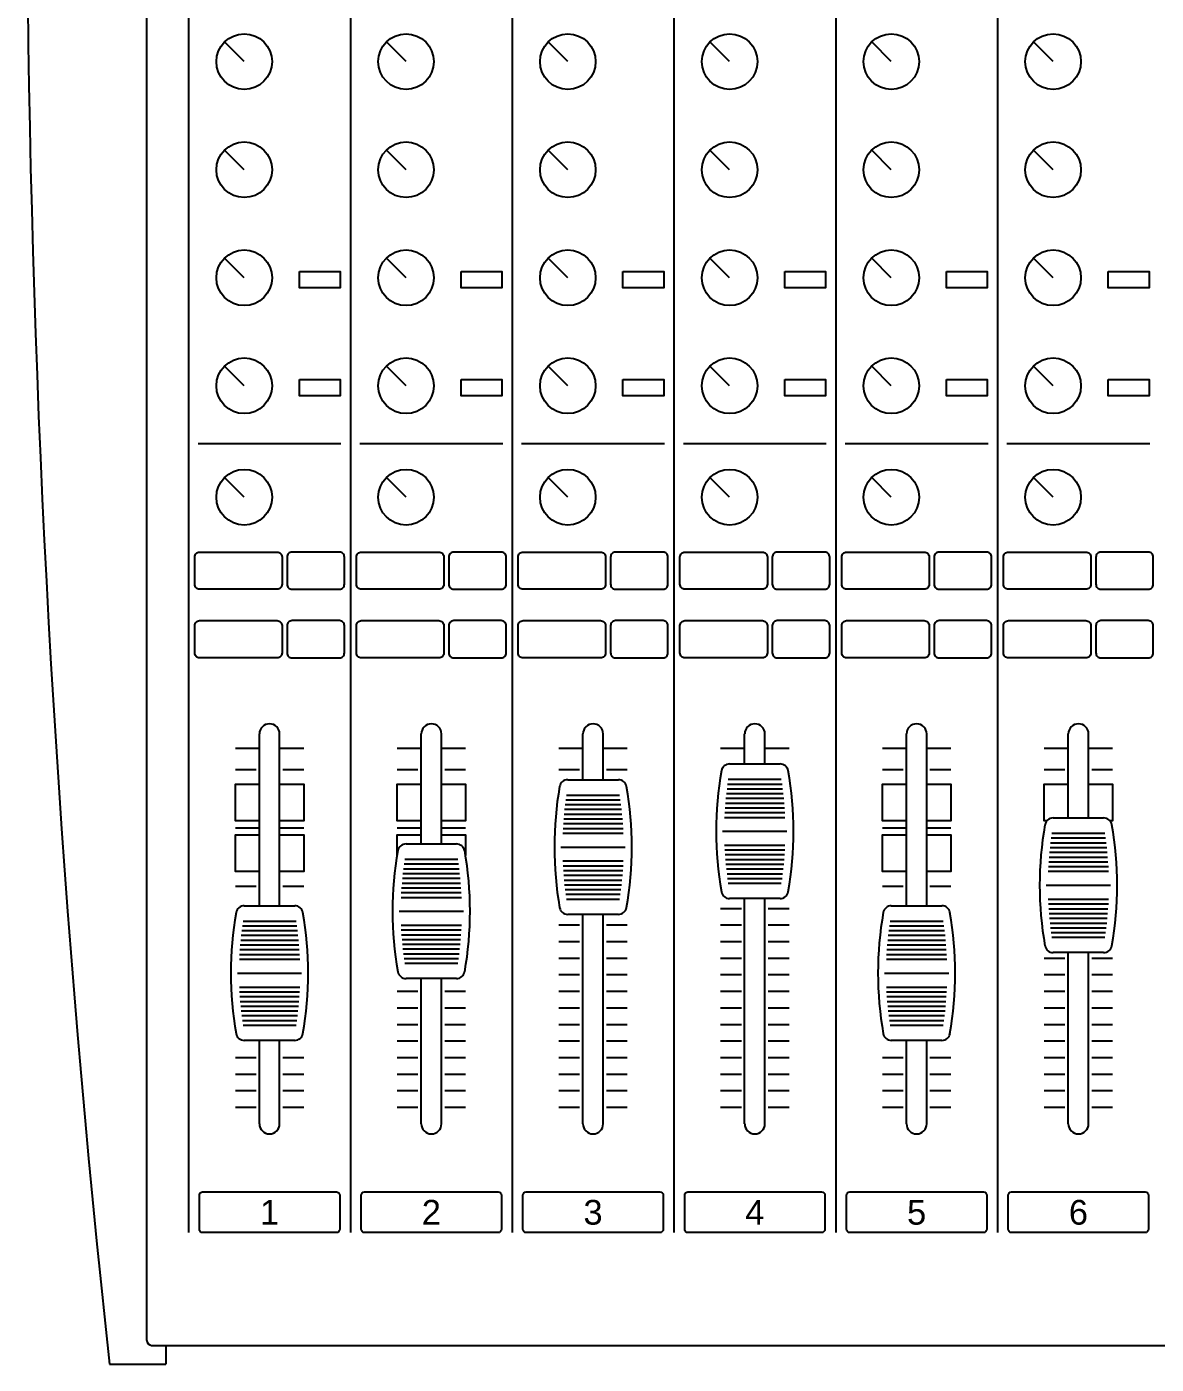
# Model space of a CAD drawing. Header units: metres. Extents: x -42301 to 31628, y -23107 to 30697.
# Drawn here: x 11088 to 12043, y -12228 to -11098 of the extents above; entities that cross this region are included whole.
import ezdxf
from ezdxf.enums import TextEntityAlignment as Align

# ---------------------------------------------------------------- set-up
doc = ezdxf.new("R2010")
doc.units = ezdxf.units.M
doc.header["$LTSCALE"] = 0.01
doc.header["$MEASUREMENT"] = 0
doc.layers.add('www.cadblocksfree.com', color=7, linetype='Continuous')
doc.styles.add('stile1', font='Arial.ttf')

msp = doc.modelspace()

# ---------------------------------------------------------------- linework, layer by layer
at = {"layer": 'www.cadblocksfree.com'}
for p, q in [((11189.5, -10541.1), (11189.5, -12208.3)), ((11225, -10594.9), (11225, -12117.2)), ((11361.8, -10594.9), (11361.8, -12117.2)), ((11498.5, -10594.9), (11498.5, -12117.2)), ((11635.3, -10594.9), (11635.3, -12117.2)), ((11772.1, -10594.9), (11772.1, -12117.2)), ((11908.9, -10594.9), (11908.9, -12117.2)), ((11272, -11127.4), (11255.4, -11110.8)), ((11408.8, -11127.4), (11392.2, -11110.8)), ((11545.6, -11127.4), (11529, -11110.8)), ((11682.4, -11127.4), (11665.8, -11110.8)), ((11819.1, -11127.4), (11802.5, -11110.8)), ((11955.9, -11127.4), (11939.3, -11110.8)), ((11272, -11218.8), (11255.4, -11202.2)), ((11408.8, -11218.8), (11392.2, -11202.2)), ((11545.6, -11218.8), (11529, -11202.2)), ((11682.4, -11218.8), (11665.8, -11202.2)), ((11819.1, -11218.8), (11802.5, -11202.2)), ((11955.9, -11218.8), (11939.3, -11202.2)), ((11272, -11310.1), (11255.4, -11293.5)), ((11408.8, -11310.1), (11392.2, -11293.5)), ((11545.6, -11310.1), (11529, -11293.5)), ((11682.4, -11310.1), (11665.8, -11293.5)), ((11819.1, -11310.1), (11802.5, -11293.5)), ((11955.9, -11310.1), (11939.3, -11293.5)), ((11272, -11401.4), (11255.4, -11384.9)), ((11408.8, -11401.4), (11392.2, -11384.9)), ((11545.6, -11401.4), (11529, -11384.9)), ((11682.4, -11401.4), (11665.8, -11384.9)), ((11819.1, -11401.4), (11802.5, -11384.9)), ((11955.9, -11401.4), (11939.3, -11384.9)), ((11233, -11450.2), (11353.8, -11450.2)), ((11369.7, -11450.2), (11490.6, -11450.2)), ((11506.5, -11450.2), (11627.3, -11450.2)), ((11643.3, -11450.2), (11764.1, -11450.2)), ((11780.1, -11450.2), (11900.9, -11450.2)), ((11916.8, -11450.2), (12037.7, -11450.2)), ((11272, -11495.6), (11255.4, -11479)), ((11408.8, -11495.6), (11392.2, -11479)), ((11545.6, -11495.6), (11529, -11479)), ((11682.4, -11495.6), (11665.8, -11479)), ((11819.1, -11495.6), (11802.5, -11479)), ((11955.9, -11495.6), (11939.3, -11479)), ((11284.8, -11840.9), (11284.8, -11695.7)), ((11301.9, -11840.9), (11301.9, -11695.7)), ((11421.6, -11788.6), (11421.6, -11695.7)), ((11438.7, -11788.6), (11438.7, -11695.7)), ((11558.4, -11734.4), (11558.4, -11695.7)), ((11575.5, -11734.4), (11575.5, -11695.7)), ((11695.1, -11721), (11695.1, -11695.7)), ((11712.3, -11721), (11712.3, -11695.7)), ((11831.9, -11840.9), (11831.9, -11695.7)), ((11849, -11840.9), (11849, -11695.7)), ((11968.7, -11766.7), (11968.7, -11695.7)), ((11985.8, -11766.7), (11985.8, -11695.7)), ((11264.5, -11707.6), (11284.8, -11707.6)), ((11301.9, -11707.6), (11322.3, -11707.6)), ((11401.3, -11707.6), (11421.6, -11707.6)), ((11438.7, -11707.6), (11459, -11707.6)), ((11538, -11707.6), (11558.4, -11707.6)), ((11575.5, -11707.6), (11595.8, -11707.6)), ((11674.8, -11707.6), (11695.1, -11707.6)), ((11712.3, -11707.6), (11732.6, -11707.6)), ((11811.6, -11707.6), (11831.9, -11707.6)), ((11849, -11707.6), (11869.4, -11707.6)), ((11948.4, -11707.6), (11968.7, -11707.6)), ((11985.8, -11707.6), (12006.1, -11707.6)), ((11682.3, -11721), (11725.1, -11721)), ((11264.5, -11725.8), (11282, -11725.8)), ((11304.7, -11725.8), (11322.3, -11725.8)), ((11401.3, -11725.8), (11418.8, -11725.8)), ((11441.5, -11725.8), (11459, -11725.8)), ((11538, -11725.8), (11555.6, -11725.8)), ((11545.5, -11734.4), (11588.3, -11734.4)), ((11578.3, -11725.8), (11595.8, -11725.8)), ((11681.3, -11734), (11726.1, -11734)), ((11811.6, -11725.8), (11829.1, -11725.8)), ((11851.8, -11725.8), (11869.4, -11725.8)), ((11948.4, -11725.8), (11965.9, -11725.8)), ((11988.6, -11725.8), (12006.1, -11725.8)), ((11679.7, -11746), (11727.7, -11746)), ((11680.2, -11742), (11727.2, -11742)), ((11680.7, -11738), (11726.7, -11738)), ((11543.4, -11755.4), (11590.4, -11755.4)), ((11544, -11751.3), (11589.9, -11751.3)), ((11544.6, -11747.3), (11589.3, -11747.3)), ((11678.9, -11754.1), (11728.5, -11754.1)), ((11679.3, -11750.1), (11728.1, -11750.1)), ((11542.2, -11767.5), (11591.7, -11767.5)), ((11542.5, -11763.4), (11591.3, -11763.4)), ((11542.9, -11759.4), (11590.9, -11759.4)), ((11678.2, -11766.2), (11729.2, -11766.2)), ((11678.4, -11762.2), (11729, -11762.2)), ((11678.6, -11758.1), (11728.8, -11758.1)), ((11955.9, -11766.7), (11998.6, -11766.7)), ((11264.5, -11775.1), (11284.8, -11775.1)), ((11301.9, -11775.1), (11322.3, -11775.1)), ((11401.3, -11775.1), (11421.6, -11775.1)), ((11438.7, -11775.1), (11459, -11775.1)), ((11541.4, -11779.5), (11592.5, -11779.5)), ((11541.6, -11775.5), (11592.3, -11775.5)), ((11541.9, -11771.5), (11592, -11771.5)), ((11676.5, -11777.9), (11730.9, -11777.9)), ((11811.6, -11775.1), (11831.9, -11775.1)), ((11849, -11775.1), (11869.4, -11775.1)), ((11954.9, -11779.6), (11999.6, -11779.6)), ((11408.8, -11788.6), (11451.5, -11788.6)), ((11539.8, -11791.3), (11594.1, -11791.3)), ((11678.2, -11789.7), (11729.2, -11789.7)), ((11953.7, -11787.7), (12000.8, -11787.7)), ((11954.3, -11783.6), (12000.2, -11783.6)), ((11407.8, -11801.6), (11452.5, -11801.6)), ((11678.4, -11793.7), (11729, -11793.7)), ((11678.6, -11797.7), (11728.8, -11797.7)), ((11678.9, -11801.8), (11728.5, -11801.8)), ((11952.5, -11799.8), (12002, -11799.8)), ((11952.8, -11795.7), (12001.7, -11795.7)), ((11953.3, -11791.7), (12001.2, -11791.7)), ((11406.2, -11813.7), (11454.1, -11813.7)), ((11406.6, -11809.6), (11453.7, -11809.6)), ((11407.2, -11805.6), (11453.1, -11805.6)), ((11541.4, -11803), (11592.5, -11803)), ((11541.6, -11807.1), (11592.3, -11807.1)), ((11541.9, -11811.1), (11592, -11811.1)), ((11679.3, -11805.8), (11728.1, -11805.8)), ((11679.7, -11809.8), (11727.7, -11809.8)), ((11680.2, -11813.9), (11727.2, -11813.9)), ((11951.7, -11811.8), (12002.8, -11811.8)), ((11951.9, -11807.8), (12002.6, -11807.8)), ((11952.2, -11803.8), (12002.3, -11803.8)), ((11264.5, -11824.4), (11282, -11824.4)), ((11304.7, -11824.4), (11322.3, -11824.4)), ((11405.4, -11821.7), (11454.9, -11821.7)), ((11405.7, -11817.7), (11454.6, -11817.7)), ((11542.2, -11815.1), (11591.7, -11815.1)), ((11542.5, -11819.2), (11591.3, -11819.2)), ((11542.9, -11823.2), (11590.9, -11823.2)), ((11680.7, -11817.9), (11726.7, -11817.9)), ((11681.3, -11821.9), (11726.1, -11821.9)), ((11811.6, -11824.4), (11829.1, -11824.4)), ((11851.8, -11824.4), (11869.4, -11824.4)), ((11950.1, -11823.6), (12004.4, -11823.6)), ((11404.6, -11833.8), (11455.7, -11833.8)), ((11404.8, -11829.8), (11455.5, -11829.8)), ((11405.1, -11825.7), (11455.2, -11825.7)), ((11543.4, -11827.2), (11590.4, -11827.2)), ((11544, -11831.2), (11589.9, -11831.2)), ((11544.6, -11835.3), (11589.3, -11835.3)), ((11725.1, -11834.9), (11682.3, -11834.9)), ((11695.1, -12025.2), (11695.1, -11834.9)), ((11712.3, -12025.2), (11712.3, -11834.9)), ((11951.7, -11835.3), (12002.8, -11835.3)), ((11272, -11840.9), (11314.8, -11840.9)), ((11403, -11845.5), (11457.3, -11845.5)), ((11674.8, -11843.1), (11692.4, -11843.1)), ((11715, -11843.1), (11732.6, -11843.1)), ((11819.1, -11840.9), (11861.9, -11840.9)), ((11951.9, -11839.4), (12002.6, -11839.4)), ((11952.2, -11843.4), (12002.3, -11843.4)), ((11952.5, -11847.4), (12002, -11847.4)), ((11270.4, -11857.9), (11316.4, -11857.9)), ((11271, -11853.9), (11315.8, -11853.9)), ((11404.6, -11857.3), (11455.7, -11857.3)), ((11538, -11857.1), (11555.6, -11857.1)), ((11588.3, -11848.2), (11545.5, -11848.2)), ((11558.4, -12025.2), (11558.4, -11848.2)), ((11575.5, -12025.2), (11575.5, -11848.2)), ((11578.3, -11857.1), (11595.8, -11857.1)), ((11674.8, -11857.1), (11692.4, -11857.1)), ((11715, -11857.1), (11732.6, -11857.1)), ((11817.5, -11857.9), (11863.4, -11857.9)), ((11818.1, -11853.9), (11862.9, -11853.9)), ((11952.8, -11851.5), (12001.7, -11851.5)), ((11953.3, -11855.5), (12001.2, -11855.5)), ((11269, -11870), (11317.8, -11870)), ((11269.4, -11865.9), (11317.4, -11865.9)), ((11269.9, -11861.9), (11316.9, -11861.9)), ((11404.8, -11861.3), (11455.5, -11861.3)), ((11405.1, -11865.4), (11455.2, -11865.4)), ((11405.4, -11869.4), (11454.9, -11869.4)), ((11816.1, -11870), (11864.9, -11870)), ((11816.5, -11865.9), (11864.5, -11865.9)), ((11817, -11861.9), (11864, -11861.9)), ((11953.7, -11859.5), (12000.8, -11859.5)), ((11954.3, -11863.5), (12000.2, -11863.5)), ((11954.9, -11867.6), (11999.6, -11867.6)), ((11268.3, -11878), (11318.5, -11878)), ((11268.6, -11874), (11318.2, -11874)), ((11405.7, -11873.4), (11454.6, -11873.4)), ((11406.2, -11877.4), (11454.1, -11877.4)), ((11406.6, -11881.5), (11453.7, -11881.5)), ((11538, -11871.1), (11555.6, -11871.1)), ((11578.3, -11871.1), (11595.8, -11871.1)), ((11674.8, -11871.1), (11692.4, -11871.1)), ((11715, -11871.1), (11732.6, -11871.1)), ((11815.4, -11878), (11865.6, -11878)), ((11815.7, -11874), (11865.2, -11874)), ((11998.6, -11880.5), (11955.9, -11880.5)), ((11968.7, -12025.2), (11968.7, -11880.5)), ((11985.8, -12025.2), (11985.8, -11880.5)), ((11267.9, -11886.1), (11318.9, -11886.1)), ((11268.1, -11882.1), (11318.7, -11882.1)), ((11407.2, -11885.5), (11453.1, -11885.5)), ((11407.8, -11889.5), (11452.5, -11889.5)), ((11538, -11885.1), (11555.6, -11885.1)), ((11578.3, -11885.1), (11595.8, -11885.1)), ((11674.8, -11885.1), (11692.4, -11885.1)), ((11715, -11885.1), (11732.6, -11885.1)), ((11815, -11886.1), (11866, -11886.1)), ((11815.1, -11882.1), (11865.8, -11882.1)), ((11948.4, -11885.1), (11965.9, -11885.1)), ((11988.6, -11885.1), (12006.1, -11885.1)), ((11266.2, -11897.8), (11320.5, -11897.8)), ((11451.5, -11902.5), (11408.8, -11902.5)), ((11421.6, -12025.2), (11421.6, -11902.5)), ((11438.7, -12025.2), (11438.7, -11902.5)), ((11538, -11899.1), (11555.6, -11899.1)), ((11578.3, -11899.1), (11595.8, -11899.1)), ((11674.8, -11899.1), (11692.4, -11899.1)), ((11715, -11899.1), (11732.6, -11899.1)), ((11813.3, -11897.8), (11867.6, -11897.8)), ((11948.4, -11899.1), (11965.9, -11899.1)), ((11988.6, -11899.1), (12006.1, -11899.1)), ((11267.9, -11909.6), (11318.9, -11909.6)), ((11268.1, -11913.6), (11318.7, -11913.6)), ((11401.3, -11913.1), (11418.8, -11913.1)), ((11441.5, -11913.1), (11459, -11913.1)), ((11538, -11913.1), (11555.6, -11913.1)), ((11578.3, -11913.1), (11595.8, -11913.1)), ((11674.8, -11913.1), (11692.4, -11913.1)), ((11715, -11913.1), (11732.6, -11913.1)), ((11815, -11909.6), (11866, -11909.6)), ((11815.1, -11913.6), (11865.8, -11913.6)), ((11948.4, -11913.1), (11965.9, -11913.1)), ((11988.6, -11913.1), (12006.1, -11913.1)), ((11268.3, -11917.7), (11318.5, -11917.7)), ((11268.6, -11921.7), (11318.2, -11921.7)), ((11269, -11925.7), (11317.8, -11925.7)), ((11401.3, -11927.1), (11418.8, -11927.1)), ((11441.5, -11927.1), (11459, -11927.1)), ((11538, -11927.1), (11555.6, -11927.1)), ((11578.3, -11927.1), (11595.8, -11927.1)), ((11674.8, -11927.1), (11692.4, -11927.1)), ((11715, -11927.1), (11732.6, -11927.1)), ((11815.4, -11917.7), (11865.6, -11917.7)), ((11815.7, -11921.7), (11865.2, -11921.7)), ((11816.1, -11925.7), (11864.9, -11925.7)), ((11948.4, -11927.1), (11965.9, -11927.1)), ((11988.6, -11927.1), (12006.1, -11927.1)), ((11269.4, -11929.7), (11317.4, -11929.7)), ((11269.9, -11933.8), (11316.9, -11933.8)), ((11270.4, -11937.8), (11316.4, -11937.8)), ((11816.5, -11929.7), (11864.5, -11929.7)), ((11817, -11933.8), (11864, -11933.8)), ((11817.5, -11937.8), (11863.4, -11937.8)), ((11271, -11941.8), (11315.8, -11941.8)), ((11401.3, -11941.2), (11418.8, -11941.2)), ((11441.5, -11941.2), (11459, -11941.2)), ((11538, -11941.2), (11555.6, -11941.2)), ((11578.3, -11941.2), (11595.8, -11941.2)), ((11674.8, -11941.2), (11692.4, -11941.2)), ((11715, -11941.2), (11732.6, -11941.2)), ((11818.1, -11941.8), (11862.9, -11941.8)), ((11948.4, -11941.2), (11965.9, -11941.2)), ((11988.6, -11941.2), (12006.1, -11941.2)), ((11314.8, -11954.8), (11272, -11954.8)), ((11284.8, -12025.2), (11284.8, -11954.8)), ((11301.9, -12025.2), (11301.9, -11954.8)), ((11401.3, -11955.2), (11418.8, -11955.2)), ((11441.5, -11955.2), (11459, -11955.2)), ((11538, -11955.2), (11555.6, -11955.2)), ((11578.3, -11955.2), (11595.8, -11955.2)), ((11674.8, -11955.2), (11692.4, -11955.2)), ((11715, -11955.2), (11732.6, -11955.2)), ((11861.9, -11954.8), (11819.1, -11954.8)), ((11831.9, -12025.2), (11831.9, -11954.8)), ((11849, -12025.2), (11849, -11954.8)), ((11948.4, -11955.2), (11965.9, -11955.2)), ((11988.6, -11955.2), (12006.1, -11955.2)), ((11264.5, -11969.2), (11282, -11969.2)), ((11304.7, -11969.2), (11322.3, -11969.2)), ((11401.3, -11969.2), (11418.8, -11969.2)), ((11441.5, -11969.2), (11459, -11969.2)), ((11538, -11969.2), (11555.6, -11969.2)), ((11578.3, -11969.2), (11595.8, -11969.2)), ((11674.8, -11969.2), (11692.4, -11969.2)), ((11715, -11969.2), (11732.6, -11969.2)), ((11811.6, -11969.2), (11829.1, -11969.2)), ((11851.8, -11969.2), (11869.4, -11969.2)), ((11948.4, -11969.2), (11965.9, -11969.2)), ((11988.6, -11969.2), (12006.1, -11969.2)), ((11264.5, -11983.2), (11282, -11983.2)), ((11304.7, -11983.2), (11322.3, -11983.2)), ((11401.3, -11983.2), (11418.8, -11983.2)), ((11441.5, -11983.2), (11459, -11983.2)), ((11538, -11983.2), (11555.6, -11983.2)), ((11578.3, -11983.2), (11595.8, -11983.2)), ((11674.8, -11983.2), (11692.4, -11983.2)), ((11715, -11983.2), (11732.6, -11983.2)), ((11811.6, -11983.2), (11829.1, -11983.2)), ((11851.8, -11983.2), (11869.4, -11983.2)), ((11948.4, -11983.2), (11965.9, -11983.2)), ((11988.6, -11983.2), (12006.1, -11983.2)), ((11264.5, -11997.2), (11282, -11997.2)), ((11304.7, -11997.2), (11322.3, -11997.2)), ((11401.3, -11997.2), (11418.8, -11997.2)), ((11441.5, -11997.2), (11459, -11997.2)), ((11538, -11997.2), (11555.6, -11997.2)), ((11578.3, -11997.2), (11595.8, -11997.2)), ((11674.8, -11997.2), (11692.4, -11997.2)), ((11715, -11997.2), (11732.6, -11997.2)), ((11811.6, -11997.2), (11829.1, -11997.2)), ((11851.8, -11997.2), (11869.4, -11997.2)), ((11948.4, -11997.2), (11965.9, -11997.2)), ((11988.6, -11997.2), (12006.1, -11997.2)), ((11264.5, -12011.2), (11282, -12011.2)), ((11304.7, -12011.2), (11322.3, -12011.2)), ((11401.3, -12011.2), (11418.8, -12011.2)), ((11441.5, -12011.2), (11459, -12011.2)), ((11538, -12011.2), (11555.6, -12011.2)), ((11578.3, -12011.2), (11595.8, -12011.2)), ((11674.8, -12011.2), (11692.4, -12011.2)), ((11715, -12011.2), (11732.6, -12011.2)), ((11811.6, -12011.2), (11829.1, -12011.2)), ((11851.8, -12011.2), (11869.4, -12011.2)), ((11948.4, -12011.2), (11965.9, -12011.2)), ((11988.6, -12011.2), (12006.1, -12011.2)), ((11193.7, -12212.5), (13991.8, -12212.5)), ((11205.8, -12212.5), (11205.8, -12228.5)), ((11158, -12228.5), (11205.8, -12228.5))]:
    msp.add_line(p, q, dxfattribs=at)
for points in [[(11318.7, -11304.9), (11353.1, -11304.9), (11353.1, -11318.7), (11318.7, -11318.7)], [(11455.4, -11304.9), (11489.9, -11304.9), (11489.9, -11318.7), (11455.4, -11318.7)], [(11592.2, -11304.9), (11626.7, -11304.9), (11626.7, -11318.7), (11592.2, -11318.7)], [(11729, -11304.9), (11763.4, -11304.9), (11763.4, -11318.7), (11729, -11318.7)], [(11865.8, -11304.9), (11900.2, -11304.9), (11900.2, -11318.7), (11865.8, -11318.7)], [(12002.5, -11304.9), (12037, -11304.9), (12037, -11318.7), (12002.5, -11318.7)], [(11318.7, -11396.2), (11353.1, -11396.2), (11353.1, -11410), (11318.7, -11410)], [(11455.4, -11396.2), (11489.9, -11396.2), (11489.9, -11410), (11455.4, -11410)], [(11592.2, -11396.2), (11626.7, -11396.2), (11626.7, -11410), (11592.2, -11410)], [(11729, -11396.2), (11763.4, -11396.2), (11763.4, -11410), (11729, -11410)], [(11865.8, -11396.2), (11900.2, -11396.2), (11900.2, -11410), (11865.8, -11410)], [(12002.5, -11396.2), (12037, -11396.2), (12037, -11410), (12002.5, -11410)]]:
    msp.add_lwpolyline(points, close=True, dxfattribs=at)
for points in [[(11234.2, -11541.9), (11299.8, -11541.9, -0.414214), (11304, -11546.1), (11304, -11569.2, -0.414214), (11299.8, -11573.4), (11234.2, -11573.4, -0.414214), (11230.1, -11569.2), (11230.1, -11546.1, -0.414214)], [(11352.5, -11541.9), (11312.4, -11541.9, 0.414214), (11308.2, -11546.1), (11308.2, -11569.2, 0.414214), (11312.4, -11573.4), (11352.5, -11573.4, 0.414214), (11356.7, -11569.2), (11356.7, -11546.1, 0.414214)], [(11371, -11541.9), (11436.6, -11541.9, -0.414214), (11440.7, -11546.1), (11440.7, -11569.2, -0.414214), (11436.6, -11573.4), (11371, -11573.4, -0.414214), (11366.8, -11569.2), (11366.8, -11546.1, -0.414214)], [(11489.3, -11541.9), (11449.2, -11541.9, 0.414214), (11445, -11546.1), (11445, -11569.2, 0.414214), (11449.2, -11573.4), (11489.3, -11573.4, 0.414214), (11493.5, -11569.2), (11493.5, -11546.1, 0.414214)], [(11507.8, -11541.9), (11573.3, -11541.9, -0.414214), (11577.5, -11546.1), (11577.5, -11569.2, -0.414214), (11573.3, -11573.4), (11507.8, -11573.4, -0.414214), (11503.6, -11569.2), (11503.6, -11546.1, -0.414214)], [(11626.1, -11541.9), (11585.9, -11541.9, 0.414214), (11581.8, -11546.1), (11581.8, -11569.2, 0.414214), (11585.9, -11573.4), (11626.1, -11573.4, 0.414214), (11630.2, -11569.2), (11630.2, -11546.1, 0.414214)], [(11644.6, -11541.9), (11710.1, -11541.9, -0.414214), (11714.3, -11546.1), (11714.3, -11569.2, -0.414214), (11710.1, -11573.4), (11644.6, -11573.4, -0.414214), (11640.4, -11569.2), (11640.4, -11546.1, -0.414214)], [(11762.8, -11541.9), (11722.7, -11541.9, 0.414214), (11718.5, -11546.1), (11718.5, -11569.2, 0.414214), (11722.7, -11573.4), (11762.8, -11573.4, 0.414214), (11767, -11569.2), (11767, -11546.1, 0.414214)], [(11781.3, -11541.9), (11846.9, -11541.9, -0.414214), (11851.1, -11546.1), (11851.1, -11569.2, -0.414214), (11846.9, -11573.4), (11781.3, -11573.4, -0.414214), (11777.2, -11569.2), (11777.2, -11546.1, -0.414214)], [(11899.6, -11541.9), (11859.5, -11541.9, 0.414214), (11855.3, -11546.1), (11855.3, -11569.2, 0.414214), (11859.5, -11573.4), (11899.6, -11573.4, 0.414214), (11903.8, -11569.2), (11903.8, -11546.1, 0.414214)], [(11918.1, -11541.9), (11983.7, -11541.9, -0.414214), (11987.8, -11546.1), (11987.8, -11569.2, -0.414214), (11983.7, -11573.4), (11918.1, -11573.4, -0.414214), (11913.9, -11569.2), (11913.9, -11546.1, -0.414214)], [(12036.4, -11541.9), (11996.3, -11541.9, 0.414214), (11992.1, -11546.1), (11992.1, -11569.2, 0.414214), (11996.3, -11573.4), (12036.4, -11573.4, 0.414214), (12040.6, -11569.2), (12040.6, -11546.1, 0.414214)], [(11234.2, -11599.9), (11299.8, -11599.9, -0.414214), (11304, -11604.1), (11304, -11627.2, -0.414214), (11299.8, -11631.4), (11234.2, -11631.4, -0.414214), (11230.1, -11627.2), (11230.1, -11604.1, -0.414214)], [(11352.5, -11599.9), (11312.4, -11599.9, 0.414214), (11308.2, -11604.1), (11308.2, -11627.2, 0.414214), (11312.4, -11631.4), (11352.5, -11631.4, 0.414214), (11356.7, -11627.2), (11356.7, -11604.1, 0.414214)], [(11371, -11599.9), (11436.6, -11599.9, -0.414214), (11440.7, -11604.1), (11440.7, -11627.2, -0.414214), (11436.6, -11631.4), (11371, -11631.4, -0.414214), (11366.8, -11627.2), (11366.8, -11604.1, -0.414214)], [(11489.3, -11599.9), (11449.2, -11599.9, 0.414214), (11445, -11604.1), (11445, -11627.2, 0.414214), (11449.2, -11631.4), (11489.3, -11631.4, 0.414214), (11493.5, -11627.2), (11493.5, -11604.1, 0.414214)], [(11507.8, -11599.9), (11573.3, -11599.9, -0.414214), (11577.5, -11604.1), (11577.5, -11627.2, -0.414214), (11573.3, -11631.4), (11507.8, -11631.4, -0.414214), (11503.6, -11627.2), (11503.6, -11604.1, -0.414214)], [(11626.1, -11599.9), (11585.9, -11599.9, 0.414214), (11581.8, -11604.1), (11581.8, -11627.2, 0.414214), (11585.9, -11631.4), (11626.1, -11631.4, 0.414214), (11630.2, -11627.2), (11630.2, -11604.1, 0.414214)], [(11644.6, -11599.9), (11710.1, -11599.9, -0.414214), (11714.3, -11604.1), (11714.3, -11627.2, -0.414214), (11710.1, -11631.4), (11644.6, -11631.4, -0.414214), (11640.4, -11627.2), (11640.4, -11604.1, -0.414214)], [(11762.8, -11599.9), (11722.7, -11599.9, 0.414214), (11718.5, -11604.1), (11718.5, -11627.2, 0.414214), (11722.7, -11631.4), (11762.8, -11631.4, 0.414214), (11767, -11627.2), (11767, -11604.1, 0.414214)], [(11781.3, -11599.9), (11846.9, -11599.9, -0.414214), (11851.1, -11604.1), (11851.1, -11627.2, -0.414214), (11846.9, -11631.4), (11781.3, -11631.4, -0.414214), (11777.2, -11627.2), (11777.2, -11604.1, -0.414214)], [(11899.6, -11599.9), (11859.5, -11599.9, 0.414214), (11855.3, -11604.1), (11855.3, -11627.2, 0.414214), (11859.5, -11631.4), (11899.6, -11631.4, 0.414214), (11903.8, -11627.2), (11903.8, -11604.1, 0.414214)], [(11918.1, -11599.9), (11983.7, -11599.9, -0.414214), (11987.8, -11604.1), (11987.8, -11627.2, -0.414214), (11983.7, -11631.4), (11918.1, -11631.4, -0.414214), (11913.9, -11627.2), (11913.9, -11604.1, -0.414214)], [(12036.4, -11599.9), (11996.3, -11599.9, 0.414214), (11992.1, -11604.1), (11992.1, -11627.2, 0.414214), (11996.3, -11631.4), (12036.4, -11631.4, 0.414214), (12040.6, -11627.2), (12040.6, -11604.1, 0.414214)], [(11236.8, -12082.7), (11349.9, -12082.7, -0.414214), (11352.7, -12085.5), (11352.7, -12114.4, -0.414214), (11349.9, -12117.2), (11236.8, -12117.2, -0.414214), (11234.1, -12114.4), (11234.1, -12085.5, -0.414214)], [(11373.6, -12082.7), (11486.7, -12082.7, -0.414214), (11489.5, -12085.5), (11489.5, -12114.4, -0.414214), (11486.7, -12117.2), (11373.6, -12117.2, -0.414214), (11370.8, -12114.4), (11370.8, -12085.5, -0.414214)], [(11510.4, -12082.7), (11623.5, -12082.7, -0.414214), (11626.3, -12085.5), (11626.3, -12114.4, -0.414214), (11623.5, -12117.2), (11510.4, -12117.2, -0.414214), (11507.6, -12114.4), (11507.6, -12085.5, -0.414214)], [(11647.2, -12082.7), (11760.2, -12082.7, -0.414214), (11763, -12085.5), (11763, -12114.4, -0.414214), (11760.2, -12117.2), (11647.2, -12117.2, -0.414214), (11644.4, -12114.4), (11644.4, -12085.5, -0.414214)], [(11783.9, -12082.7), (11897, -12082.7, -0.414214), (11899.8, -12085.5), (11899.8, -12114.4, -0.414214), (11897, -12117.2), (11783.9, -12117.2, -0.414214), (11781.2, -12114.4), (11781.2, -12085.5, -0.414214)], [(11920.7, -12082.7), (12033.8, -12082.7, -0.414214), (12036.6, -12085.5), (12036.6, -12114.4, -0.414214), (12033.8, -12117.2), (11920.7, -12117.2, -0.414214), (11917.9, -12114.4), (11917.9, -12085.5, -0.414214)]]:
    msp.add_lwpolyline(points, format="xyb", close=True, dxfattribs=at)
for points in [[(11284.8, -11769.1), (11264.5, -11769.1), (11264.5, -11738.2), (11284.8, -11738.2)], [(11301.9, -11738.2), (11322.3, -11738.2), (11322.3, -11769.1), (11301.9, -11769.1)], [(11421.6, -11769.1), (11401.3, -11769.1), (11401.3, -11738.2), (11421.6, -11738.2)], [(11438.7, -11738.2), (11459, -11738.2), (11459, -11769.1), (11438.7, -11769.1)], [(11831.9, -11769.1), (11811.6, -11769.1), (11811.6, -11738.2), (11831.9, -11738.2)], [(11849, -11738.2), (11869.4, -11738.2), (11869.4, -11769.1), (11849, -11769.1)], [(11950.6, -11769.1), (11948.4, -11769.1), (11948.4, -11738.2), (11968.7, -11738.2)], [(11985.8, -11738.2), (12006.1, -11738.2), (12006.1, -11769.1), (12003.9, -11769.1)], [(11284.8, -11812), (11264.5, -11812), (11264.5, -11781.1), (11284.8, -11781.1)], [(11301.9, -11781.1), (11322.3, -11781.1), (11322.3, -11812), (11301.9, -11812)], [(11401.3, -11798.3), (11401.3, -11781.1), (11421.6, -11781.1)], [(11438.7, -11781.1), (11459, -11781.1), (11459, -11798.3)], [(11831.9, -11812), (11811.6, -11812), (11811.6, -11781.1), (11831.9, -11781.1)], [(11849, -11781.1), (11869.4, -11781.1), (11869.4, -11812), (11849, -11812)]]:
    msp.add_lwpolyline(points, dxfattribs=at)
for centre in [(11272, -11127.4), (11408.8, -11127.4), (11545.6, -11127.4), (11682.4, -11127.4), (11819.1, -11127.4), (11955.9, -11127.4), (11272, -11218.8), (11408.8, -11218.8), (11545.6, -11218.8), (11682.4, -11218.8), (11819.1, -11218.8), (11955.9, -11218.8), (11272, -11310.1), (11408.8, -11310.1), (11545.6, -11310.1), (11682.4, -11310.1), (11819.1, -11310.1), (11955.9, -11310.1), (11272, -11401.4), (11408.8, -11401.4), (11545.6, -11401.4), (11682.4, -11401.4), (11819.1, -11401.4), (11955.9, -11401.4), (11272, -11495.6), (11408.8, -11495.6), (11545.6, -11495.6), (11682.4, -11495.6), (11819.1, -11495.6), (11955.9, -11495.6)]:
    msp.add_circle(centre, 23.5, dxfattribs=at)
for centre, radius, start, end in [((23090.1, -10934.8), 12002, 175.51309, 186.18754), ((11293.4, -11695.7), 8.56, 0, 180), ((11430.2, -11695.7), 8.56, 0, 180), ((11566.9, -11695.7), 8.56, 0, 180), ((11703.7, -11695.7), 8.56, 0, 180), ((11840.5, -11695.7), 8.56, 0, 180), ((11977.3, -11695.7), 8.56, 0, 180), ((11682.3, -11728), 6.95, 90, 169.9831), ((11725.1, -11728), 6.95, 10.0169, 90), ((11545.5, -11741.3), 6.95, 90, 169.9831), ((11588.3, -11741.3), 6.95, 10.0169, 90), ((11965.3, -11777.9), 294.3, 169.9831, 190.0169), ((11442.1, -11777.9), 294.3, 349.9831, 10.0169), ((11828.5, -11791.3), 294.3, 169.9831, 190.0169), ((11305.4, -11791.3), 294.3, 349.9831, 10.0169), ((11955.9, -11773.6), 6.95, 90, 169.9831), ((11998.6, -11773.6), 6.95, 10.0169, 90), ((12238.8, -11823.6), 294.3, 169.9831, 190.0169), ((11715.7, -11823.6), 294.3, 349.9831, 10.0169), ((11408.8, -11795.6), 6.95, 90, 169.9831), ((11451.5, -11795.6), 6.95, 10.0169, 90), ((11691.7, -11845.5), 294.3, 169.9831, 190.0169), ((11168.6, -11845.5), 294.3, 349.9831, 10.0169), ((11682.3, -11827.9), 6.95, 190.0169, 270), ((11725.1, -11827.9), 6.95, 270, 349.9831), ((11555, -11897.8), 294.3, 169.9831, 190.0169), ((11272, -11847.9), 6.95, 90, 169.9831), ((11314.8, -11847.9), 6.95, 10.0169, 90), ((11031.8, -11897.8), 294.3, 349.9831, 10.0169), ((11545.5, -11841.3), 6.95, 190.0169, 270), ((11588.3, -11841.3), 6.95, 270, 349.9831), ((12102.1, -11897.8), 294.3, 169.9831, 190.0169), ((11819.1, -11847.9), 6.95, 90, 169.9831), ((11861.9, -11847.9), 6.95, 10.0169, 90), ((11578.9, -11897.8), 294.3, 349.9831, 10.0169), ((11955.9, -11873.6), 6.95, 190.0169, 270), ((11998.6, -11873.6), 6.95, 270, 349.9831), ((11408.8, -11895.5), 6.95, 190.0169, 270), ((11451.5, -11895.5), 6.95, 270, 349.9831), ((11272, -11947.8), 6.95, 190.0169, 270), ((11314.8, -11947.8), 6.95, 270, 349.9831), ((11819.1, -11947.8), 6.95, 190.0169, 270), ((11861.9, -11947.8), 6.95, 270, 349.9831), ((11293.4, -12025.2), 8.56, 180, 0), ((11430.2, -12025.2), 8.56, 180, 0), ((11566.9, -12025.2), 8.56, 180, 0), ((11703.7, -12025.2), 8.56, 180, 0), ((11840.5, -12025.2), 8.56, 180, 0), ((11977.3, -12025.2), 8.56, 180, 0), ((11193.7, -12208.3), 4.17, 180, 270)]:
    msp.add_arc(centre, radius, start, end, dxfattribs=at)

# ---------------------------------------------------------------- texts
at = {"layer": 'www.cadblocksfree.com', "style": 'stile1'}
for s, p in [('1', (11293.4, -12100)), ('2', (11430.2, -12100)), ('3', (11566.9, -12100)), ('4', (11703.7, -12100)), ('5', (11840.5, -12100)), ('6', (11977.3, -12100))]:
    msp.add_text(s, height=20.9, dxfattribs=at).set_placement(p, align=Align.MIDDLE_CENTER)

doc.saveas('drawing.dxf')
